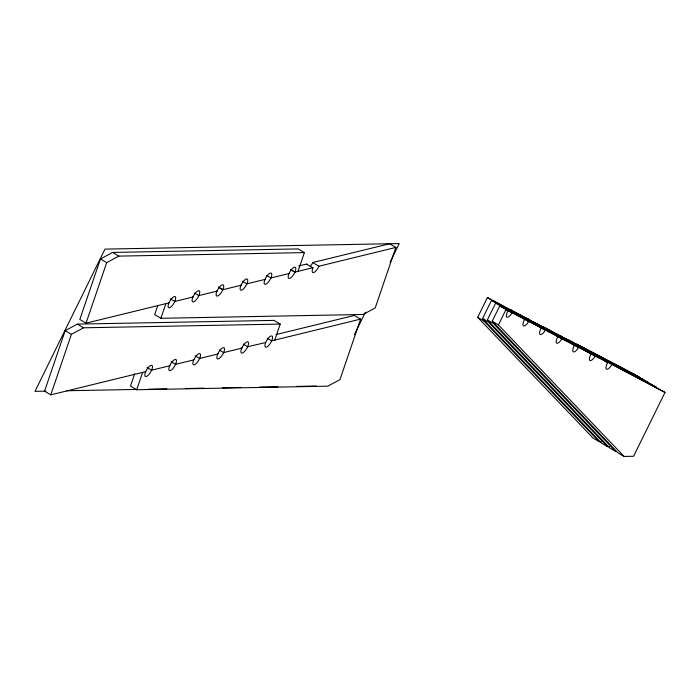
<?xml version="1.0" encoding="UTF-8"?>
<svg xmlns="http://www.w3.org/2000/svg" width="700" height="700" viewBox="0 0 700 700"><rect width="100%" height="100%" fill="white"/><g stroke="black" fill="none" stroke-linecap="round" stroke-linejoin="round"><path stroke-width="1.05" d="M274.741 340.095L280.201 324.082L273.989 320.399L77.376 324.109L65.196 330.645L44.555 391.16L50.768 394.852L145.714 371.639L146.309 370.396A6.44 2.292 -59.3 0 1 151.357 365.269A6.44 2.292 -59.3 0 1 151.69 369.976L151.41 370.571A6.44 2.292 -59.3 0 1 146.388 376.477A6.44 2.292 -59.3 0 1 145.276 372.733L145.705 371.639M50.768 394.852L71.409 334.338L83.589 327.801L280.201 324.082M297.999 271.346L304.386 252.612L298.174 248.92L112.639 252.429L100.459 258.965L79.817 319.48L86.039 323.164L168.971 302.89L169.566 301.648A6.44 2.292 -59.3 0 1 174.606 296.511A6.44 2.292 -59.3 0 1 174.939 301.227L174.668 301.822A6.44 2.292 -59.3 0 1 169.645 307.729A6.44 2.292 -59.3 0 1 168.534 303.984L168.963 302.89M86.039 323.164L106.671 262.649L118.851 256.113L304.386 252.612M157.675 305.821L154.674 314.606L160.886 318.29L363.037 314.475L375.217 307.939L395.859 247.424L389.646 243.74L312.716 262.544L312.121 263.786A6.44 2.292 -59.3 0 1 310.284 266.534M134.671 373.817L130.489 386.085L136.701 389.769L327.775 386.164L339.955 379.627L360.596 319.113L354.384 315.42L276.027 334.574M160.886 318.29L165.883 303.642M136.701 389.769L142.634 372.391M265.808 342.283L265.956 341.924A6.44 2.292 -59.3 0 1 270.988 336.009A6.44 2.292 -59.3 0 1 272.108 339.762L271.058 342.099A6.44 2.292 -59.3 0 1 266.026 347.226A6.44 2.292 -59.3 0 1 265.694 342.519L247.634 346.727L243.197 344.094M306.74 264.215L312.953 267.899A6.44 2.292 -59.3 0 0 313.285 272.606A6.44 2.292 -59.3 0 0 318.334 267.479L318.929 266.227L395.859 247.424M354.322 334.784L365.426 312.217M390.04 262.194L399.21 243.556L104.991 249.112L35 391.352L45.894 391.142M601.326 441.656L599.209 441.7L592.996 438.016L477.68 317.31L487.41 297.535L495.749 302.33L487.41 297.535M609.604 446.574L607.495 446.618L601.274 442.925L482.519 318.623L491.549 300.283L499.887 305.086L491.549 300.283M599.209 441.7L483.892 320.994L484.82 319.113M487.366 319.935L493.579 323.619L615.773 451.535L609.56 447.842L487.366 319.935L495.679 303.039L497.805 304.15M665 392.411L605.605 360.981L665 392.411L633.579 456.269L624.059 456.444L617.846 452.76L492.205 321.248L499.809 305.786L508.156 310.581L507.544 311.692A6.44 2.292 -59.3 0 0 507.071 317.257A6.44 2.292 -59.3 0 0 511.998 313.058L505.785 309.374M624.059 456.444L498.418 324.931L506.021 309.47L499.809 305.786M493.386 301.123L512.356 310.993L493.588 300.755M497.516 303.87L516.486 313.749L497.718 303.511M501.655 306.618L520.625 316.496L501.847 306.259M509.985 309.785L528.955 319.655L510.186 309.418M514.124 312.533L533.094 322.411L514.316 312.165M518.254 315.28L537.224 325.159L518.455 314.921M522.384 318.036L541.363 327.906L540.75 329.009A6.44 2.292 -59.3 0 0 540.278 334.582A6.44 2.292 -59.3 0 0 545.204 330.382L538.991 326.69M505.986 309.006L524.755 319.244L524.142 320.355A6.44 2.292 -59.3 0 0 523.67 325.92A6.44 2.292 -59.3 0 0 528.605 321.72L522.585 317.669M526.593 318.447L545.562 328.317L544.95 329.429M530.722 321.195L549.692 331.074L549.089 332.176M532.805 322.131L526.794 318.08M534.861 323.942L553.831 333.821L535.054 323.584M536.935 324.879L530.924 320.828M543.191 327.11L562.161 336.98L543.392 326.743M547.33 329.858L566.3 339.736L547.523 329.49M551.46 332.605L570.43 342.484L551.661 332.246M555.59 335.352L574.569 345.231L573.956 346.334A6.44 2.292 -59.3 0 0 573.484 351.908A6.44 2.292 -59.3 0 0 578.41 347.707L572.197 344.015M539.192 326.331L557.961 336.569L557.349 337.671A6.44 2.292 -59.3 0 0 556.876 343.245A6.44 2.292 -59.3 0 0 561.811 339.045L555.791 334.994M559.799 335.764L572.548 341.959L578.62 345.87M563.929 338.52L576.686 344.706L582.759 348.618M566.011 339.456L560 335.405M568.059 341.267L580.816 347.454L586.889 351.365M570.141 342.204L564.13 338.152M574.28 344.951L568.26 340.909M588.796 352.678L601.554 358.873L607.626 362.784A6.44 2.292 -59.3 0 0 606.375 369.058A6.44 2.292 -59.3 0 0 611.074 365.864L611.817 364.665M572.399 343.656L591.168 353.894L590.555 354.996A6.44 2.292 -59.3 0 0 590.082 360.57A6.44 2.292 -59.3 0 0 595.017 356.37L588.997 352.319M298.777 265.947L306.854 263.979M192.99 297.019L174.816 301.464L170.371 298.83M217.009 291.148L198.835 295.592L194.39 292.959M241.027 285.276L222.854 289.721L218.409 287.088L222.862 289.713M265.046 279.405L246.864 283.85L242.428 281.216M289.065 273.534L270.882 277.979L266.446 275.345M294.919 272.099L290.474 269.465L294.901 272.108L313.066 267.662M169.741 365.767L151.559 370.213L147.123 367.579M193.76 359.896L175.577 364.341L171.141 361.707M217.77 354.025L199.596 358.47L195.16 355.836M223.615 352.599L241.789 348.154M360.596 319.113L271.652 340.856L267.216 338.223M66.605 390.749L136.343 389.436M148.33 389.209L166.854 388.859M185.377 388.509L203.91 388.159M222.434 387.809L240.957 387.459M259.481 387.109L278.005 386.759M296.529 386.409L316.146 386.041M533.006 321.764L545.562 328.317M566.212 339.089L578.76 345.642M537.136 324.52L549.692 331.074M570.343 341.845L582.899 348.39M501.891 306.723L504.017 307.834L495.679 303.039M574.481 344.592L587.029 351.146M506.021 309.47L508.156 310.581M512.199 312.69L524.755 319.244M528.798 321.352L541.363 327.906M545.405 330.015L557.961 336.569M562.004 338.678L574.569 345.231M578.611 347.34L591.168 353.894M595.21 356.002L607.766 362.556M492.205 321.248L498.418 324.931M482.519 318.623L488.74 322.306L607.495 446.618M477.68 317.31L483.892 320.994M312.716 262.544L318.929 266.227M112.639 252.429L118.851 256.113M100.459 258.965L106.671 262.649M219.179 349.965L223.624 352.599M77.376 324.109L83.589 327.801M65.196 330.645L71.409 334.338M193.139 296.66L192.535 298.113A6.44 2.292 -59.3 0 0 193.655 301.858A6.44 2.292 -59.3 0 0 198.686 295.951L199.29 294.499A6.44 2.292 -59.3 0 0 198.17 290.745A6.44 2.292 -59.3 0 0 193.139 296.66M169.881 365.409L169.286 366.861A6.44 2.292 -59.3 0 0 170.406 370.606A6.44 2.292 -59.3 0 0 175.446 364.7L176.032 363.248A6.44 2.292 -59.3 0 0 174.921 359.494A6.44 2.292 -59.3 0 0 169.881 365.409M217.157 290.789L216.554 292.241A6.44 2.292 -59.3 0 0 217.683 295.986A6.44 2.292 -59.3 0 0 222.714 290.071L223.3 288.627A6.44 2.292 -59.3 0 0 222.189 284.874A6.44 2.292 -59.3 0 0 217.157 290.789M193.9 359.537L193.305 360.99A6.44 2.292 -59.3 0 0 194.425 364.735A6.44 2.292 -59.3 0 0 199.465 358.829L200.051 357.376A6.44 2.292 -59.3 0 0 198.931 353.623A6.44 2.292 -59.3 0 0 193.9 359.537M241.176 284.918L240.572 286.37A6.44 2.292 -59.3 0 0 241.701 290.115A6.44 2.292 -59.3 0 0 246.733 284.2L247.319 282.756A6.44 2.292 -59.3 0 0 246.207 279.002A6.44 2.292 -59.3 0 0 241.176 284.918M217.919 353.666L217.324 355.119A6.44 2.292 -59.3 0 0 218.444 358.864A6.44 2.292 -59.3 0 0 223.475 352.949L224.07 351.505A6.44 2.292 -59.3 0 0 222.95 347.751A6.44 2.292 -59.3 0 0 217.919 353.666M265.195 279.046L264.591 280.499A6.44 2.292 -59.3 0 0 265.72 284.244A6.44 2.292 -59.3 0 0 270.751 278.329L271.338 276.885A6.44 2.292 -59.3 0 0 270.226 273.131A6.44 2.292 -59.3 0 0 265.195 279.046M241.938 347.795L241.343 349.248A6.44 2.292 -59.3 0 0 242.463 352.993A6.44 2.292 -59.3 0 0 247.494 347.078L248.089 345.634A6.44 2.292 -59.3 0 0 246.969 341.88A6.44 2.292 -59.3 0 0 241.938 347.795M289.214 273.175L288.61 274.627A6.44 2.292 -59.3 0 0 289.721 278.373A6.44 2.292 -59.3 0 0 294.761 272.466L295.356 271.005A6.44 2.292 -59.3 0 0 294.245 267.26A6.44 2.292 -59.3 0 0 289.214 273.175M633.929 373.984L576.599 344.067L640.15 377.668L633.929 373.984M642.215 378.892L580.738 346.824L648.428 382.585L642.215 378.892M650.501 383.81L584.867 349.571L656.714 387.494L650.501 383.81"/></g></svg>
